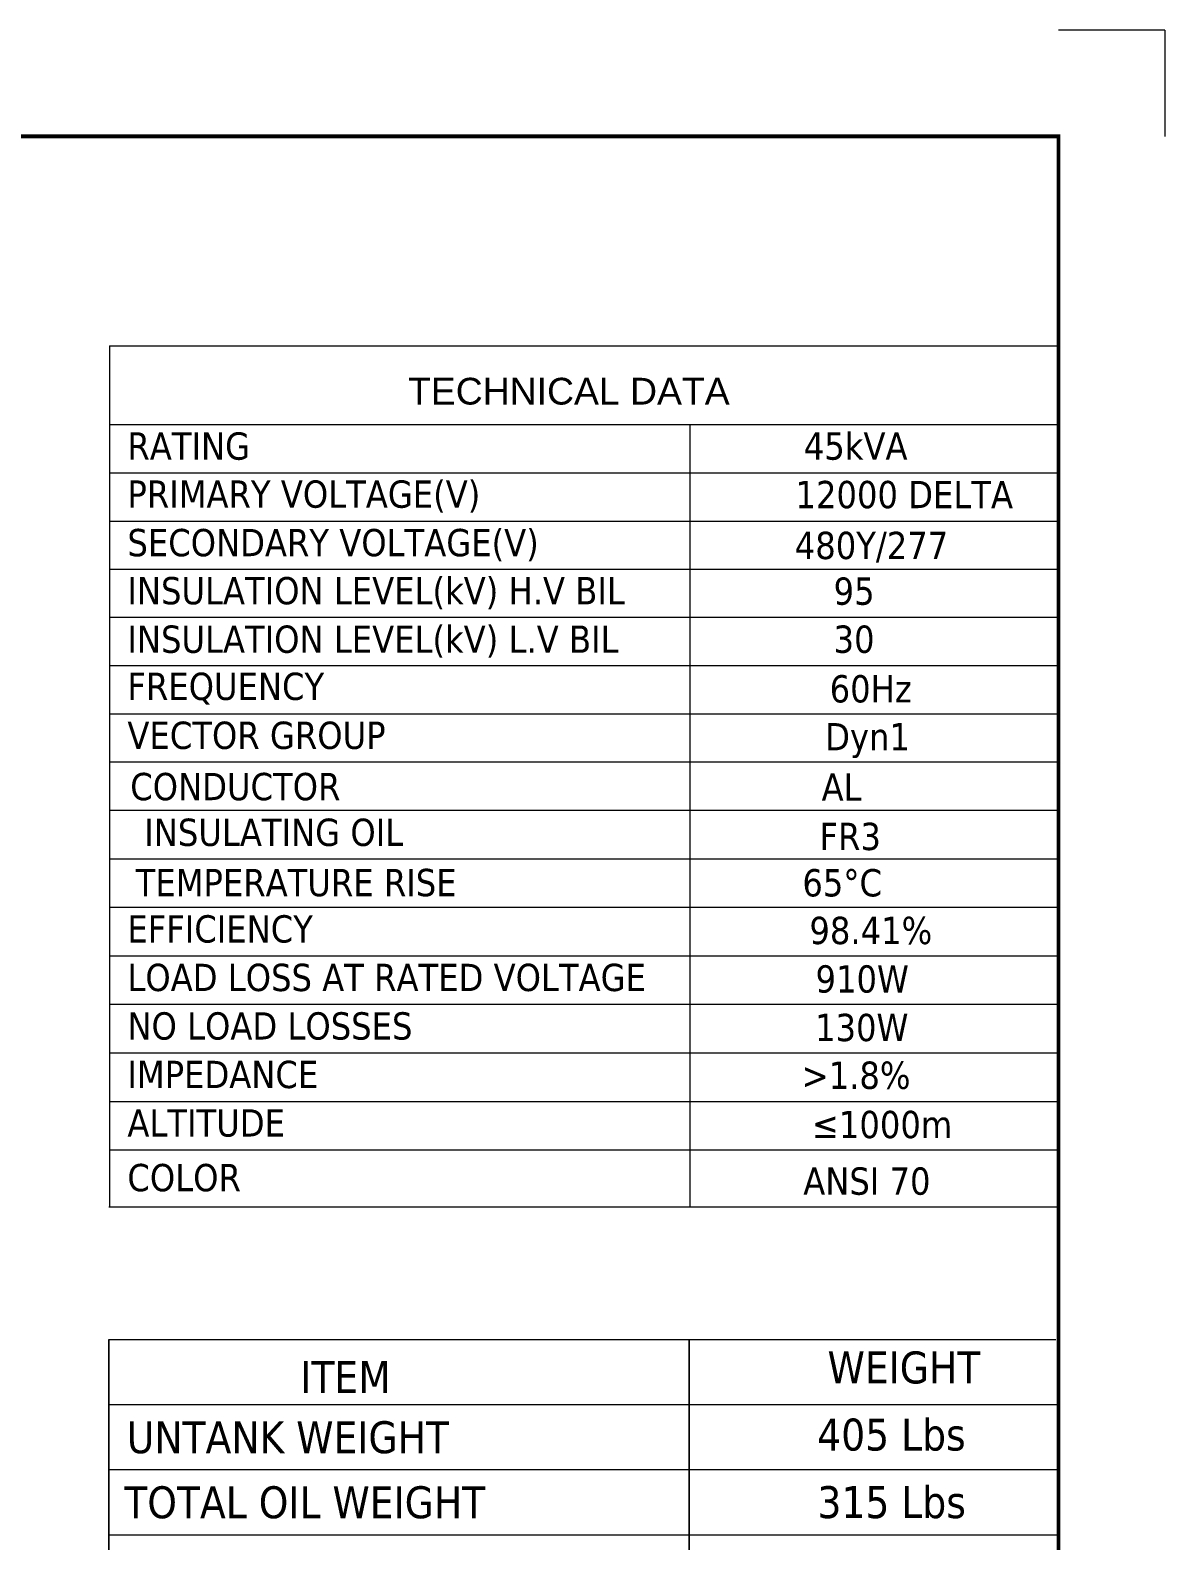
# Model space of a CAD drawing. Header units: millimetres. Extents: x 0 to 6631, y 0 to 4689.
# Drawn here: x 4943 to 6631, y 2442 to 4689 of the extents above; entities that cross this region are included whole.
import ezdxf
from ezdxf.enums import TextEntityAlignment as Align

# ---------------------------------------------------------------- set-up
doc = ezdxf.new("R2010")
doc.units = ezdxf.units.MM
doc.header["$LTSCALE"] = 13
doc.layers.add('1', color=4, linetype='Continuous')
doc.layers.add('6文字层', color=3, linetype='Continuous')
doc.layers.add('paper', color=254, linetype='Continuous', plot=False)
doc.layers.add('铁心', color=3, linetype='Continuous', lineweight=0)
doc.styles.add('PDF Arial', font='arial.ttf')
doc.styles.add('Tahoma$001', font='tahoma.ttf', dxfattribs={"height": 2.159784})
doc.styles.add('Tahoma_txtstyle_30.51_0_0', font='tahoma.ttf')

msp = doc.modelspace()

# ---------------------------------------------------------------- linework, layer by layer
at = {"layer": '1', "color": 0, "lineweight": 40, "const_width": 5.53}
msp.add_lwpolyline([(410.47, 173.66), (6472.75, 173.66), (6472.75, 4530.93), (410.47, 4530.93), (410.47, 173.66)], dxfattribs=at)
at = {"layer": '6文字层', "lineweight": 13}
for points in [[(5061.01, 4219.48), (6473.61, 4219.48)], [(5061.01, 4219.48), (5061.01, 2938.59)]]:
    msp.add_lwpolyline(points, dxfattribs=at)
at = {"layer": 'paper', "lineweight": 13}
for q in [(6472.75, 4688.8), (6630.62, 4530.93)]:
    msp.add_line((6630.62, 4688.8), q, dxfattribs=at)
at = {"layer": '铁心', "lineweight": 13}
for p, q in [((5060.15, 2741.1), (5060.15, 2611.82)), ((5060.15, 2611.82), (5060.15, 2741.1)), ((5060.15, 2741.1), (6468.6, 2741.1)), ((5923.29, 2741.1), (5923.29, 2611.82)), ((5923.29, 2611.82), (5923.29, 2741.1)), ((5060.15, 2644.6), (6472.75, 2644.6)), ((5060.15, 2462.51), (5060.15, 2611.82)), ((5060.15, 2611.82), (5060.15, 2462.51)), ((5923.29, 2462.51), (5923.29, 2611.82)), ((5923.29, 2611.82), (5923.29, 2462.51)), ((5060.15, 2547.7), (6472.75, 2547.7)), ((5060.15, 2352.29), (5060.15, 2462.51)), ((5060.15, 2462.51), (5060.15, 2352.29)), ((5060.15, 2450.8), (6472.75, 2450.8)), ((5923.29, 2352.29), (5923.29, 2462.51)), ((5923.29, 2462.51), (5923.29, 2352.29))]:
    msp.add_line(p, q, dxfattribs=at)
for points in [[(5061.01, 4102.38), (6473.61, 4102.38)], [(5924.15, 4102.38), (5924.15, 2938.59)], [(5061.01, 4030.21), (6473.61, 4030.21)], [(5061.01, 3958.72), (6473.61, 3958.72)], [(5061.01, 3887.24), (6473.61, 3887.24)], [(5061.01, 3815.75), (6473.61, 3815.75)], [(5061.01, 3743.58), (6473.61, 3743.58)], [(5061.01, 3672.09), (6473.61, 3672.09)], [(5061.01, 3600.61), (6473.61, 3600.61)], [(5061.01, 3528.44), (6473.61, 3528.44)], [(5061.01, 3456.27), (6473.61, 3456.27)], [(5061.01, 3384.1), (6473.61, 3384.1)], [(5061.01, 3311.94), (6473.61, 3311.94)], [(5061.01, 3239.77), (6473.61, 3239.77)], [(5061.01, 3167.6), (6473.61, 3167.6)], [(5061.01, 3095.43), (6473.61, 3095.43)], [(5061.01, 3023.26), (6473.61, 3023.26)], [(5061.01, 3023.26), (6473.61, 3023.26)], [(5060.15, 2938.59), (6472.75, 2938.59)]]:
    msp.add_lwpolyline(points, dxfattribs=at)

# ---------------------------------------------------------------- texts
for s, height, style, p in [('TECHNICAL DATA', 39.7655, 'PDF Arial', (5505.1, 4131.96)), ('RATING', 40.606, 'Tahoma$001', (5087.73, 4049.95)), ('45kVA', 40.606, 'Tahoma$001', (6093.78, 4049.95)), ('PRIMARY VOLTAGE(V)', 40.6063, 'Tahoma$001', (5087.73, 3978.47)), ('12000 DELTA', 40.6063, 'Tahoma$001', (6081.38, 3977.79)), ('SECONDARY VOLTAGE(V)', 40.6063, 'Tahoma$001', (5087.73, 3906.3)), ('480Y/277', 40.606, 'Tahoma$001', (6080.3, 3902.12)), ('INSULATION LEVEL(kV) H.V BIL', 40.6063, 'Tahoma$001', (5087.73, 3834.81)), ('95', 40.606, 'Tahoma$001', (6138.02, 3834.13)), ('INSULATION LEVEL(kV) L.V BIL', 40.6063, 'Tahoma$001', (5087.73, 3762.64)), ('30', 40.606, 'Tahoma$001', (6138.02, 3762.64)), ('FREQUENCY', 40.606, 'Tahoma$001', (5087.73, 3692.52)), ('60Hz', 40.606, 'Tahoma$001', (6132.19, 3688.85)), ('VECTOR GROUP', 40.6063, 'Tahoma$001', (5087.73, 3619.67)), ('Dyn1', 40.606, 'Tahoma$001', (6125.49, 3617.56)), ('CONDUCTOR', 40.606, 'Tahoma$001', (5091.91, 3543.4)), ('AL', 40.606, 'Tahoma$001', (6120.19, 3542.75)), ('FR3', 40.606, 'Tahoma$001', (6117.09, 3469.25)), ('EFFICIENCY', 40.606, 'Tahoma$001', (5087.73, 3331.68)), ('98.41%%%', 40.606, 'Tahoma$001', (6102.07, 3329.38)), ('LOAD LOSS AT RATED VOLTAGE', 40.6063, 'Tahoma$001', (5087.73, 3259.51)), ('910W', 40.606, 'Tahoma$001', (6111.17, 3257.21)), ('NO LOAD LOSSES', 40.6063, 'Tahoma$001', (5087.73, 3187.34)), ('130W', 40.606, 'Tahoma$001', (6110.48, 3185.04)), ('IMPEDANCE', 40.606, 'Tahoma$001', (5087.73, 3115.18)), ('>1.8%%%', 40.606, 'Tahoma$001', (6090.57, 3113.97)), ('ALTITUDE', 40.606, 'Tahoma$001', (5087.73, 3043.01)), ('≤1000m', 40.606, 'Tahoma$001', (6105.8, 3040.71)), ('COLOR', 40.606, 'Tahoma$001', (5087.67, 2961.75)), ('ANSI 70 ', 40.606, 'Tahoma$001', (6092.89, 2956.58)), ('ITEM', 47.513, 'Tahoma_txtstyle_30.51_0_0', (5344.8, 2661.72)), ('UNTANK WEIGHT', 47.5129, 'Tahoma_txtstyle_30.51_0_0', (5086.78, 2572.08)), ('405 Lbs', 47.513, 'Tahoma_txtstyle_30.51_0_0', (6113.69, 2576.05)), ('TOTAL OIL WEIGHT', 47.5129, 'Tahoma_txtstyle_30.51_0_0', (5083.08, 2475.33)), ('315 Lbs', 47.513, 'Tahoma_txtstyle_30.51_0_0', (6114, 2475.51))]:
    msp.add_text(s, height=height, dxfattribs=dict(at, style=style)).set_placement(p)
at = {"layer": '铁心', "lineweight": 13, "style": 'Tahoma$001'}
for s, p in [('INSULATING OIL', (5305.37, 3495.65)), ('TEMPERATURE RISE ', (5346.26, 3420.89))]:
    msp.add_text(s, height=40.6063, dxfattribs=at).set_placement(p, align=Align.MIDDLE)
msp.add_text('65%%DC', height=40.606, dxfattribs=at).set_placement((6091.62, 3420.6), align=Align.MIDDLE_LEFT)
at = {"layer": '铁心', "lineweight": 13, "insert": (6129.08, 2723.38), "char_height": 47.513, "width": 562.5922, "attachment_point": 1, "style": 'Tahoma_txtstyle_30.51_0_0'}
msp.add_mtext('WEIGHT', dxfattribs=at)

doc.saveas('drawing.dxf')
